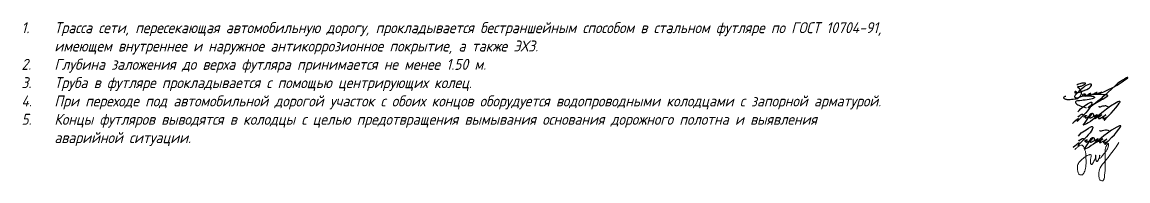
# Model space of a CAD drawing. Header units: millimetres. Extents: x 41097286 to 43803126, y 21258419 to 22595975.
# Drawn here: x 41890019 to 42015818, y 22191714 to 22209767 of the extents above; entities that cross this region are included whole.
import ezdxf

# ---------------------------------------------------------------- set-up
doc = ezdxf.new("R2010")
doc.units = ezdxf.units.MM
doc.styles.add('note', font='isocpeur.ttf', dxfattribs={"width": 0.9, "oblique": 15})

# ---------------------------------------------------------------- blocks, each defined once
blk = doc.blocks.new('5')
at = {"color": 160, "lineweight": 9}
for points in [[(39.22885417124007, -189.0752431951161), (39.75808019866736, -188.408818373478), (40.36200230940403, -187.7529684672868), (41.6584225250665, -186.8064252651104), (42.34111641689492, -186.4041709723086), (43.33608354538751, -185.7630833829236), (44.34042460803266, -185.1628370869147), (44.66563523979221, -185.0268815639332), (44.90373145981016, -185.0447225034351), (45.03914809800744, -185.1473099989222), (45.10136438446443, -185.3221572069815), (45.09277929504401, -185.575189010956), (45.0155151977151, -185.8582415729165), (44.86098358814479, -186.2913979248069), (44.44515142975297, -187.0229978587842), (43.98362091550348, -187.681738683794), (43.23638005960083, -188.5820174158965), (42.56816738465946, -189.3870826837001), (41.8724641031281, -190.0887694677921), (40.03563402238842, -191.8670766958468), (38.96319448691906, -193.0723177075027), (39.28829413403037, -192.6260346443362), (39.48652637578607, -192.277458775856), (39.54203065219713, -192.0741224455352), (39.53498056583726, -191.954061044893), (39.47405682367025, -191.9333396533315), (39.40535561883235, -191.9437003491122), (39.19276879339327, -192.0356529197344), (38.24351026549493, -192.7612414451617), (37.74412917307762, -193.1429553616809), (37.02020673622224, -193.8476498536747)], [(41.82012545038174, -191.2573489118079), (41.90419546784392, -191.0053644815112), (42.01228597813997, -190.885372161478), (42.18643113627309, -190.7293818663213), (42.45065143507668, -190.6153890925115), (42.59847786442515, -190.5623163446404), (42.77518079184051, -190.5505468231065), (42.83997192214133, -190.5829128328786), (42.84586264578911, -190.6447036931611), (42.76045569017742, -190.7329761513406), (42.53368673412433, -190.9154061773586), (42.38937937185938, -191.0301609312191), (42.27452221292106, -191.2449569670092), (42.25096102578595, -191.4038479499595), (42.28924731458414, -191.5480261587627), (42.42766566065757, -191.5833354211481), (42.57786203911405, -191.5715652018304), (42.78107151548829, -191.4921204081392), (43.73194017451692, -191.0273907290202), (44.29041663290354, -190.715301982198), (44.73011690982931, -190.4695879393902), (45.11393296903589, -189.892522622192), (44.39560831710273, -190.6565185896219), (44.14843141097504, -191.1597917406664), (44.08287704778422, -191.3703201299454), (44.14199060406149, -191.5174171845605), (44.30934719901438, -191.58536736795), (44.48919696807707, -191.566453236765), (44.71506097238125, -191.4767691616968), (45.26538432774782, -191.1976207008202), (47.36676936869253, -190.1005815541456), (46.71363666483921, -190.7909599025054), (46.34447440484269, -191.2921934500964), (46.21773505869714, -191.5855962410787), (46.27619506991456, -191.7501878413907), (46.45720657158836, -191.7461854532276), (46.70417052805578, -191.6421111570726), (48.26601138418096, -190.847702993844), (49.25269393553185, -190.147352615352), (48.37238419361051, -190.9228459496118), (48.01268807039764, -191.3105926167416), (47.87070114101311, -191.6415954947489), (47.91803011747447, -191.7550823752101), (48.14520715554249, -191.8023684009563), (48.37238419361051, -191.7267104806488), (49.16750382684859, -191.3484215768954), (50.96598615036919, -190.2892113903746), (49.9815540261975, -191.1309048815654), (49.6786513087734, -191.4808225885415), (49.62851527443445, -191.7300082074983), (49.78275149409433, -191.8586607238767), (50.0089558402396, -191.8053772828592), (50.32231958329953, -191.6888815204951), (51.48659976907766, -191.1971057362804), (50.64186316816426, -191.8154811565538), (50.27566675946537, -192.1813515997193), (50.16308734700397, -192.37238809272), (50.22239583567216, -192.4818808579705), (50.35708509755796, -192.4736839901542), (50.47536399858041, -192.3760019156894), (51.48659976907766, -191.1971057362804), (53.095592026227, -189.5496567196044), (54.16129015077396, -188.4584871881432), (55.02645171603399, -187.4076533431077), (55.99926289378641, -186.1512801206878), (56.53060974874603, -185.4650524378084), (56.73753277518335, -185.1189806691806), (56.8224326163247, -184.8645093369602), (56.78324820560215, -184.7731603494367), (56.64610191434554, -184.7340111820889), (56.31956458917307, -184.7731603494367), (55.96037387297451, -184.8906092470479), (55.15709089198003, -185.3082029239654), (52.91956183652678, -186.6267221786877), (51.2451944990803, -187.8842376733998), (49.79920169881258, -188.9702349398967), (47.81415360890674, -190.5951017225539), (45.43632117581296, -192.3809764173207), (44.47533413175915, -193.0074970693996), (43.57431248062149, -193.5949229622886), (42.82724966651836, -194.0069322934094), (42.17129624513859, -194.3018471821663), (41.50714191196744, -194.5394174898375), (41.97451021872462, -193.8840504501254), (43.38026738765802, -191.7978307120646), (44.09398917227668, -190.602157015862), (44.38236143803624, -190.0475367176317), (44.56259367727193, -189.8458569263589), (44.7572453835237, -189.7378141561132), (45.04366261201449, -189.6490037065244), (45.29116008548317, -189.634873581958), (45.50683740651698, -189.7125892670726), (45.68008615018175, -189.8786178818349), (45.7649415974638, -190.1152971194285), (45.7739006197769, -190.3970420343057), (45.8080975511441, -190.546127757483), (45.86094673327329, -190.6921076443913), (45.96664339007543, -190.8722531258251), (46.24642885895832, -190.9933849270146), (46.61015116372528, -191.0368687281306), (46.92413356397537, -190.9964907632835)], [(47.96377628210371, -186.6855704841408), (48.19888786880688, -186.8869139435598), (48.48997840472498, -186.9204717682828), (48.75867565350109, -186.8757284671747), (49.18411566753525, -186.7191283088639), (49.68843339627502, -186.5334940630141), (50.3596701861386, -186.4842270247218), (50.78446203286871, -186.4530484056486), (51.35609377470973, -186.6184562302624), (51.82445454324296, -186.7539814822507)], [(39.34669254858113, -191.1805605815351), (39.62679218939184, -190.7887709543195), (40.03293794915953, -190.4949285594618), (40.34098995630853, -190.2720560134744), (40.67250149914958, -190.1074009964857), (40.99798532388991, -189.9968678353968), (41.19166890251608, -190.0027034023967), (41.31673152674216, -190.1171315933784), (41.34007245203634, -190.2570568091331), (41.38823850915486, -190.557567253064)]]:
    blk.add_lwpolyline(points, dxfattribs=at)
at = {"color": 160}
for points in [[(39.22885417124007, -189.0752431951161), (39.75808019866736, -188.408818373478), (40.36200230940403, -187.7529684672868), (41.6584225250665, -186.8064252651104), (42.34111641689492, -186.4041709723086), (43.33608354538751, -185.7630833829236), (44.34042460803266, -185.1628370869147), (44.66563523979221, -185.0268815639332), (44.90373145981016, -185.0447225034351), (45.03914809800744, -185.1473099989222), (45.10136438446443, -185.3221572069815), (45.09277929504401, -185.575189010956), (45.0155151977151, -185.8582415729165), (44.86098358814479, -186.2913979248069), (44.44515142975297, -187.0229978587842), (43.98362091550348, -187.681738683794), (43.23638005960083, -188.5820174158965), (42.56816738465946, -189.3870826837001), (41.8724641031281, -190.0887694677921), (40.03563402238842, -191.8670766958468), (38.96319448691906, -193.0723177075027), (39.28829413403037, -192.6260346443362), (39.48652637578607, -192.277458775856), (39.54203065219713, -192.0741224455352), (39.53498056583726, -191.954061044893), (39.47405682367025, -191.9333396533315), (39.40535561883235, -191.9437003491122), (39.19276879339327, -192.0356529197344), (38.24351026549493, -192.7612414451617), (37.74412917307762, -193.1429553616809), (37.02020673622224, -193.8476498536747)], [(41.82012545038174, -191.2573489118079), (41.90419546784392, -191.0053644815112), (42.01228597813997, -190.885372161478), (42.18643113627309, -190.7293818663213), (42.45065143507668, -190.6153890925115), (42.59847786442515, -190.5623163446404), (42.77518079184051, -190.5505468231065), (42.83997192214133, -190.5829128328786), (42.84586264578911, -190.6447036931611), (42.76045569017742, -190.7329761513406), (42.53368673412433, -190.9154061773586), (42.38937937185938, -191.0301609312191), (42.27452221292106, -191.2449569670092), (42.25096102578595, -191.4038479499595), (42.28924731458414, -191.5480261587627), (42.42766566065757, -191.5833354211481), (42.57786203911405, -191.5715652018304), (42.78107151548829, -191.4921204081392), (43.73194017451692, -191.0273907290202), (44.29041663290354, -190.715301982198), (44.73011690982931, -190.4695879393902), (45.11393296903589, -189.892522622192), (44.39560831710273, -190.6565185896219), (44.14843141097504, -191.1597917406664), (44.08287704778422, -191.3703201299454), (44.14199060406149, -191.5174171845605), (44.30934719901438, -191.58536736795), (44.48919696807707, -191.566453236765), (44.71506097238125, -191.4767691616968), (45.26538432774782, -191.1976207008202), (47.36676936869253, -190.1005815541456), (46.71363666483921, -190.7909599025054), (46.34447440484269, -191.2921934500964), (46.21773505869714, -191.5855962410787), (46.27619506991456, -191.7501878413907), (46.45720657158836, -191.7461854532276), (46.70417052805578, -191.6421111570726), (48.26601138418096, -190.847702993844), (49.25269393553185, -190.147352615352), (48.37238419361051, -190.9228459496118), (48.01268807039764, -191.3105926167416), (47.87070114101311, -191.6415954947489), (47.91803011747447, -191.7550823752101), (48.14520715554249, -191.8023684009563), (48.37238419361051, -191.7267104806488), (49.16750382684859, -191.3484215768954), (50.96598615036919, -190.2892113903746), (49.9815540261975, -191.1309048815654), (49.6786513087734, -191.4808225885415), (49.62851527443445, -191.7300082074983), (49.78275149409433, -191.8586607238767), (50.0089558402396, -191.8053772828592), (50.32231958329953, -191.6888815204951), (51.48659976907766, -191.1971057362804), (50.64186316816426, -191.8154811565538), (50.27566675946537, -192.1813515997193), (50.16308734700397, -192.37238809272), (50.22239583567216, -192.4818808579705), (50.35708509755796, -192.4736839901542), (50.47536399858041, -192.3760019156894), (51.48659976907766, -191.1971057362804), (53.095592026227, -189.5496567196044), (54.16129015077396, -188.4584871881432), (55.02645171603399, -187.4076533431077), (55.99926289378641, -186.1512801206878), (56.53060974874603, -185.4650524378084), (56.73753277518335, -185.1189806691806), (56.8224326163247, -184.8645093369602), (56.78324820560215, -184.7731603494367), (56.64610191434554, -184.7340111820889), (56.31956458917307, -184.7731603494367), (55.96037387297451, -184.8906092470479), (55.15709089198003, -185.3082029239654), (52.91956183652678, -186.6267221786877), (51.2451944990803, -187.8842376733998), (49.79920169881258, -188.9702349398967), (47.81415360890674, -190.5951017225539), (45.43632117581296, -192.3809764173207), (44.47533413175915, -193.0074970693996), (43.57431248062149, -193.5949229622886), (42.82724966651836, -194.0069322934094), (42.17129624513859, -194.3018471821663), (41.50714191196744, -194.5394174898375), (41.97451021872462, -193.8840504501254), (43.38026738765802, -191.7978307120646), (44.09398917227668, -190.602157015862), (44.38236143803624, -190.0475367176317), (44.56259367727193, -189.8458569263589), (44.7572453835237, -189.7378141561132), (45.04366261201449, -189.6490037065244), (45.29116008548317, -189.634873581958), (45.50683740651698, -189.7125892670726), (45.68008615018175, -189.8786178818349), (45.7649415974638, -190.1152971194285), (45.7739006197769, -190.3970420343057), (45.8080975511441, -190.546127757483), (45.86094673327329, -190.6921076443913), (45.96664339007543, -190.8722531258251), (46.24642885895832, -190.9933849270146), (46.61015116372528, -191.0368687281306), (46.92413356397537, -190.9964907632835)], [(47.96377628210371, -186.6855704841408), (48.19888786880688, -186.8869139435598), (48.48997840472498, -186.9204717682828), (48.75867565350109, -186.8757284671747), (49.18411566753525, -186.7191283088639), (49.68843339627502, -186.5334940630141), (50.3596701861386, -186.4842270247218), (50.78446203286871, -186.4530484056486), (51.35609377470973, -186.6184562302624), (51.82445454324296, -186.7539814822507)], [(39.34669254858113, -191.1805605815351), (39.62679218939184, -190.7887709543195), (40.03293794915953, -190.4949285594618), (40.34098995630853, -190.2720560134744), (40.67250149914958, -190.1074009964857), (40.99798532388991, -189.9968678353968), (41.19166890251608, -190.0027034023967), (41.31673152674216, -190.1171315933784), (41.34007245203634, -190.2570568091331), (41.38823850915486, -190.557567253064)]]:
    blk.add_lwpolyline(points, dxfattribs=at)
blk = doc.blocks.new('6')
at = {"color": 150, "lineweight": 9}
for points in [[(229.9888990926381, -194.5965485490408), (230.5596163040188, -194.5396428740466), (231.2313534498624, -194.3756720240917), (231.9569898633549, -194.1539651362669), (232.3265020649276, -194.0410664466468), (232.5757829191631, -193.9649025698633), (232.7394111453557, -193.8984764350777), (232.8530413207247, -193.8523473929166), (232.9249228389447, -193.8027432711272), (232.9380258572846, -193.7653399591702), (232.9118215280607, -193.7391577105788), (232.8781282962518, -193.733547527788), (232.833203418021, -193.7541188958047), (232.6104555211537, -193.8401465830841), (232.4330867242777, -193.9086483629229), (232.2248589959079, -193.9747979479018), (232.0769847577878, -194.0140713207891), (231.9160057938716, -194.1019683712146), (231.8673381718045, -194.2216585508065), (231.8729539950152, -194.3263875451723), (231.9815208855716, -194.36940103992), (232.1705755506298, -194.4049335931628), (232.3764776853207, -194.3899724079367), (232.5674037222971, -194.3488289741193), (233.3631561382408, -194.1773490262876), (233.9758262302489, -193.9596511521507), (234.849528116948, -193.5860967123568), (235.2308239093538, -193.4230723006023), (235.6166010757981, -193.3156070522577), (235.2308239093538, -193.4230723006023), (234.6110119462101, -193.6880751742306), (234.522444405814, -193.7508567559357), (234.4879247652382, -193.8289094706882), (234.4788410986278, -193.9015166796572), (234.4933749652046, -193.9523411677084), (234.5660477130004, -193.99772084776), (234.6441689533065, -194.0231327428936), (234.7658952082552, -194.039469958028), (235.1695685715467, -194.0402040267215), (235.3482709300902, -193.989846356119), (235.6626907190712, -193.901244010333), (236.7778932133494, -193.4816852096789), (237.5964897853189, -193.1737147758633), (236.7778932133494, -193.4816852096789), (236.2202919662103, -193.6914646100059), (235.9195977033094, -193.832331403077), (235.8682562049428, -193.8772163543229), (235.861837877351, -193.9221006077847), (235.8714645150108, -193.9669855590305), (235.9292243409691, -193.9926333051322), (236.0254924250225, -193.9830157492361), (236.1281771292117, -193.9541609881958), (236.3046666246109, -193.864391783488), (238.3845257661274, -193.042058307413), (239.8335754852314, -192.4014933581909), (242.5094443857793, -191.1246953023795), (244.0668219515815, -190.1766783805446), (246.1937744406134, -188.7821788293395), (247.8533398408711, -187.7188880024007), (248.5007901307245, -187.2438408901047), (248.6277599834475, -187.1327236838671), (248.6950644891715, -187.0265488811999), (248.6773530467372, -186.9946964403998), (248.6277599834475, -186.9770006399552), (248.5639984491929, -186.9805398000442), (248.4293911452014, -187.0053139206665), (248.078701853073, -187.1398020040449), (247.3985759752638, -187.4689424967451), (246.4023982603753, -188.0432172749091), (245.4985205014946, -188.6460251357221), (244.4314150589746, -189.4151030445367), (243.662731968994, -190.0415315891371), (243.0845856159924, -190.6052426163969), (241.8014186748094, -191.7639700491163), (238.5736418996064, -194.7657095158612), (237.7763176048838, -195.507198153381), (237.3698934623409, -195.8851609041763), (236.8036177474007, -196.3230927696595), (236.0618629480432, -196.9626640745663), (235.0140261479478, -197.7668042302554), (234.2579173133226, -198.3470639385783), (233.0935938927255, -199.1779229013023), (232.5347383790781, -199.634759248614), (232.1892636579703, -199.847949683583), (231.9453979436898, -199.8987092777288), (231.8031446511488, -199.858101741969), (231.8031446511488, -199.6956709011457), (231.8844332225758, -199.5839996544684), (232.06733080083, -199.4317208720311), (232.3315169505111, -199.2591379728219), (234.6359717306352, -198.0569340844169), (237.3116679039063, -196.5458198175888), (237.9359259195378, -196.1466784224879), (238.5798180951607, -195.7349832342208), (239.2683836377213, -195.2947245520828), (239.8488452654001, -194.9835646363967), (240.0083114231852, -194.8690506179918), (240.063127594776, -194.7943681996173), (240.0830621450912, -194.7196857812429), (240.0730940162055, -194.6698968045426), (240.0332283304872, -194.5952143861682), (240.0033290661986, -194.57032024671), (239.9534952515946, -194.5304893444634), (239.8687798157152, -194.4956371305517), (239.7113752459155, -194.4308803636132), (239.3654661425139, -194.3711664332609), (238.7034649115224, -194.3087029092707), (237.9401603083506, -194.2899499661734), (237.107616029584, -194.2694959358678), (236.1224332467912, -194.2518000254122), (233.4497036950006, -194.1465963922614)], [(226.8868235302537, -190.1021278433327), (227.3817843280681, -189.8114554808653), (227.6975441901495, -189.6552328236603), (228.3265539538013, -189.4597165578341), (229.1652307929101, -189.2781657395668), (229.7875268390594, -189.1818178279747), (230.1940345795267, -189.1629462616095), (230.304983371384, -189.1864601844557), (230.402482531307, -189.2301275027449), (230.4865337667518, -189.2905904802102), (230.5167915968277, -189.3577710235618), (230.5235155590669, -189.4283106987486), (230.5134296157082, -189.5190051649464), (230.4798098045128, -189.6029813674739), (230.4058445124265, -189.7171883609501), (230.2508621344382, -189.8711313580585), (229.9385188920726, -190.0967604893493), (229.67291726126, -190.241199669342), (229.388905242282, -190.3956507659099), (229.1494875122788, -190.5258506464286), (228.8186137836512, -190.6596962786639), (228.5335112963803, -190.7510620130016), (228.2591691976393, -190.810181756403), (227.9955840725158, -190.863926470198), (227.6814049381868, -190.927987246188), (227.3608287189872, -190.9982875569012), (227.1510369992327, -191.0412836070507), (227.3810945157918, -191.1630134090675), (227.614681344171, -191.3251909543244), (227.7750234269508, -191.4478125242027), (227.898757650308, -191.551857690318), (228.0844793610008, -191.7534216494586), (228.356125386513, -192.0976349728135), (228.5160918289441, -192.3822163793628), (228.646674658838, -192.7786155672147), (228.7289877039427, -193.3150460339787), (228.7390190087051, -193.6542625266165), (228.688102666915, -194.0051313130881), (228.625258036602, -194.3147917718369), (228.517326319726, -194.6579095744229), (228.3398106431928, -194.9481304706881), (228.0762255180696, -195.3297177990748), (227.5056807597578, -195.7878792380682), (227.2171684825955, -195.9910753138192), (226.6590625421893, -196.1470153685329), (226.0252821461108, -196.2651522810984), (225.3711249685796, -196.3410823371382), (224.6096422210985, -196.3883369626076), (224.0704566020663, -196.445043071398), (223.5170803151395, -196.4733954280093), (223.1055953400542, -196.4592192497037), (222.7350899636902, -196.4464548704515), (222.4234580789241, -196.3885804891989), (222.1396754552413, -196.3035220237972), (221.8606241924942, -196.1995612895374), (221.6335974105657, -196.0625228058979), (221.4444095639294, -195.8971312678631), (221.3498147868831, -195.7033866754331), (221.3072479055675, -195.5238189590926), (221.420761296532, -195.2686428651037), (221.5390026335194, -195.1363297742328), (221.728192187612, -195.0370944327415), (221.9021865919134, -194.9458293826638), (222.1349458017619, -194.918957520176)], [(226.7201314181273, -193.2344505945881), (226.6819168424865, -193.1140361152778), (226.6348832559354, -193.0552966641177), (226.4937842037382, -192.9906839656255), (226.3468046726302, -192.9495670475974), (226.211584391888, -192.9759991028355), (226.0822428826004, -193.0435487738857), (226.0116925027739, -193.17864881377), (226.0087539707745, -193.3372439363344), (226.1032137395935, -193.4338408716665), (226.2766896941166, -193.4742656731596), (226.4883467930396, -193.4599282245085), (227.0552418805273, -193.3578020464564), (227.9735544735292, -193.1462493103694), (229.2622638173095, -192.7186298739572), (230.3314602528659, -192.363849194052), (231.1021489449947, -192.1081193308614), (231.9174366421084, -191.6536350586633), (232.3313291303368, -191.3293964980656), (232.7499239527467, -190.9299717190968), (233.0559632670811, -190.5527476336192), (233.1453263985456, -190.3365888258155), (233.1641391501837, -190.1392262237126), (233.1378733525391, -189.9944779254392), (233.0848209831306, -189.9115121140413), (232.9648738974693, -189.8147190163022), (232.789567669168, -189.7571036950521), (232.5127668336002, -189.7317532049043), (232.2659540500397, -189.7801501026657), (231.5847268630268, -190.0108939901577), (230.9389191459702, -190.3597140830132), (230.3602229920948, -190.7196003312018), (229.7520032142793, -191.1915827764808), (229.0734568405493, -191.7181391108678), (228.2217451741865, -192.4260393034684), (227.1051918021481, -193.4720153199879), (226.5670938326707, -194.0345945417147), (226.3248283452786, -194.2878821158728), (226.1183094784301, -194.5419748679381), (225.9824932954984, -194.7779660905776), (225.917536541953, -195.0021577869743), (225.9293470160028, -195.1614513912518), (226.0297334842412, -195.3502445089201), (226.159645283876, -195.4741395344694), (226.3663208961937, -195.5567362181688), (226.6261444954632, -195.5980352578024), (226.8741559132268, -195.6039350209238), (227.5532385353406, -195.4210416663768), (228.708810694857, -195.0623521176268), (229.9888990926381, -194.5965485490408), (230.3674165047696, -194.4074588732026), (230.5313442454219, -194.281606563732), (230.5639549500447, -194.2189469624576), (230.5589384439354, -194.1663131206781), (230.5087665530177, -194.1262114782669), (230.4184557834012, -194.0836026981981), (230.2804813759215, -194.0610454371189), (230.0446714396614, -194.0585389972451), (229.848998674644, -194.0836026981981), (229.5705433140863, -194.1512751792199), (229.4225341869319, -194.216440522584), (229.3046292188019, -194.3091767045586), (229.3046292188019, -194.4395080890707), (229.3648358293942, -194.5798652330776), (229.4300606535521, -194.6450305764416), (229.5956292595451, -194.7177159372108), (229.8866293002884, -194.8129578612752), (230.6000437428038, -194.8688363983256), (231.2770244864219, -194.8269882027396), (231.7953418293402, -194.7949479331358), (232.2244218871388, -194.7867093232104), (232.8089865677321, -194.8169184828573), (233.2004806464502, -194.8542617853964), (233.5403292996104, -194.9024451612755), (233.8339161363901, -194.9759811206543), (234.0234710860946, -195.048521342366), (234.2351239330305, -195.1693572831696), (234.4087636841491, -195.289840145305), (234.4568558935007, -195.4261340934921), (234.4215798498592, -195.5721446828934), (234.3359116534596, -195.6829116015986), (234.2026242130562, -195.7993675526785), (233.9088905350491, -195.9293653964725), (233.5041909906236, -196.0760556274208), (232.8280211670749, -196.2620766743136), (232.1733057729814, -196.3696028596764), (231.3418122018106, -196.4803690805977), (230.4044922071716, -196.5659613507052), (229.6284329067105, -196.6666585495282), (228.9974339566677, -196.7229424990413), (228.0226523745414, -196.8424680016259), (227.4840592427863, -196.914276247996), (227.1130153661347, -196.9766218465021), (226.66080926981, -197.094852262114), (226.4148160651919, -197.1914911496048), (226.3243277201377, -197.3396243977186), (226.319896871481, -197.4857110455681), (226.3642053580488, -197.6672123211764), (226.4749765744687, -197.8531403380315), (226.6256254287996, -198.0302148723929), (226.9263340650969, -198.3510231271945), (227.3763631548561, -198.6145335524338), (227.7805453400745, -198.8207859217947), (228.2915681777019, -199.0297261548509), (229.0364766485313, -199.2853858131027), (229.6782581840339, -199.5140879848178), (230.1973538742429, -199.6705227683374), (230.8043767253114, -199.8475973026988)]]:
    blk.add_lwpolyline(points, dxfattribs=at)
at = {"color": 150}
for points in [[(229.9888990926381, -194.5965485490408), (230.5596163040188, -194.5396428740466), (231.2313534498624, -194.3756720240917), (231.9569898633549, -194.1539651362669), (232.3265020649276, -194.0410664466468), (232.5757829191631, -193.9649025698633), (232.7394111453557, -193.8984764350777), (232.8530413207247, -193.8523473929166), (232.9249228389447, -193.8027432711272), (232.9380258572846, -193.7653399591702), (232.9118215280607, -193.7391577105788), (232.8781282962518, -193.733547527788), (232.833203418021, -193.7541188958047), (232.6104555211537, -193.8401465830841), (232.4330867242777, -193.9086483629229), (232.2248589959079, -193.9747979479018), (232.0769847577878, -194.0140713207891), (231.9160057938716, -194.1019683712146), (231.8673381718045, -194.2216585508065), (231.8729539950152, -194.3263875451723), (231.9815208855716, -194.36940103992), (232.1705755506298, -194.4049335931628), (232.3764776853207, -194.3899724079367), (232.5674037222971, -194.3488289741193), (233.3631561382408, -194.1773490262876), (233.9758262302489, -193.9596511521507), (234.849528116948, -193.5860967123568), (235.2308239093538, -193.4230723006023), (235.6166010757981, -193.3156070522577), (235.2308239093538, -193.4230723006023), (234.6110119462101, -193.6880751742306), (234.522444405814, -193.7508567559357), (234.4879247652382, -193.8289094706882), (234.4788410986278, -193.9015166796572), (234.4933749652046, -193.9523411677084), (234.5660477130004, -193.99772084776), (234.6441689533065, -194.0231327428936), (234.7658952082552, -194.039469958028), (235.1695685715467, -194.0402040267215), (235.3482709300902, -193.989846356119), (235.6626907190712, -193.901244010333), (236.7778932133494, -193.4816852096789), (237.5964897853189, -193.1737147758633), (236.7778932133494, -193.4816852096789), (236.2202919662103, -193.6914646100059), (235.9195977033094, -193.832331403077), (235.8682562049428, -193.8772163543229), (235.861837877351, -193.9221006077847), (235.8714645150108, -193.9669855590305), (235.9292243409691, -193.9926333051322), (236.0254924250225, -193.9830157492361), (236.1281771292117, -193.9541609881958), (236.3046666246109, -193.864391783488), (238.3845257661274, -193.042058307413), (239.8335754852314, -192.4014933581909), (242.5094443857793, -191.1246953023795), (244.0668219515815, -190.1766783805446), (246.1937744406134, -188.7821788293395), (247.8533398408711, -187.7188880024007), (248.5007901307245, -187.2438408901047), (248.6277599834475, -187.1327236838671), (248.6950644891715, -187.0265488811999), (248.6773530467372, -186.9946964403998), (248.6277599834475, -186.9770006399552), (248.5639984491929, -186.9805398000442), (248.4293911452014, -187.0053139206665), (248.078701853073, -187.1398020040449), (247.3985759752638, -187.4689424967451), (246.4023982603753, -188.0432172749091), (245.4985205014946, -188.6460251357221), (244.4314150589746, -189.4151030445367), (243.662731968994, -190.0415315891371), (243.0845856159924, -190.6052426163969), (241.8014186748094, -191.7639700491163), (238.5736418996064, -194.7657095158612), (237.7763176048838, -195.507198153381), (237.3698934623409, -195.8851609041763), (236.8036177474007, -196.3230927696595), (236.0618629480432, -196.9626640745663), (235.0140261479478, -197.7668042302554), (234.2579173133226, -198.3470639385783), (233.0935938927255, -199.1779229013023), (232.5347383790781, -199.634759248614), (232.1892636579703, -199.847949683583), (231.9453979436898, -199.8987092777288), (231.8031446511488, -199.858101741969), (231.8031446511488, -199.6956709011457), (231.8844332225758, -199.5839996544684), (232.06733080083, -199.4317208720311), (232.3315169505111, -199.2591379728219), (234.6359717306352, -198.0569340844169), (237.3116679039063, -196.5458198175888), (237.9359259195378, -196.1466784224879), (238.5798180951607, -195.7349832342208), (239.2683836377213, -195.2947245520828), (239.8488452654001, -194.9835646363967), (240.0083114231852, -194.8690506179918), (240.063127594776, -194.7943681996173), (240.0830621450912, -194.7196857812429), (240.0730940162055, -194.6698968045426), (240.0332283304872, -194.5952143861682), (240.0033290661986, -194.57032024671), (239.9534952515946, -194.5304893444634), (239.8687798157152, -194.4956371305517), (239.7113752459155, -194.4308803636132), (239.3654661425139, -194.3711664332609), (238.7034649115224, -194.3087029092707), (237.9401603083506, -194.2899499661734), (237.107616029584, -194.2694959358678), (236.1224332467912, -194.2518000254122), (233.4497036950006, -194.1465963922614)], [(226.8868235302537, -190.1021278433327), (227.3817843280681, -189.8114554808653), (227.6975441901495, -189.6552328236603), (228.3265539538013, -189.4597165578341), (229.1652307929101, -189.2781657395668), (229.7875268390594, -189.1818178279747), (230.1940345795267, -189.1629462616095), (230.304983371384, -189.1864601844557), (230.402482531307, -189.2301275027449), (230.4865337667518, -189.2905904802102), (230.5167915968277, -189.3577710235618), (230.5235155590669, -189.4283106987486), (230.5134296157082, -189.5190051649464), (230.4798098045128, -189.6029813674739), (230.4058445124265, -189.7171883609501), (230.2508621344382, -189.8711313580585), (229.9385188920726, -190.0967604893493), (229.67291726126, -190.241199669342), (229.388905242282, -190.3956507659099), (229.1494875122788, -190.5258506464286), (228.8186137836512, -190.6596962786639), (228.5335112963803, -190.7510620130016), (228.2591691976393, -190.810181756403), (227.9955840725158, -190.863926470198), (227.6814049381868, -190.927987246188), (227.3608287189872, -190.9982875569012), (227.1510369992327, -191.0412836070507), (227.3810945157918, -191.1630134090675), (227.614681344171, -191.3251909543244), (227.7750234269508, -191.4478125242027), (227.898757650308, -191.551857690318), (228.0844793610008, -191.7534216494586), (228.356125386513, -192.0976349728135), (228.5160918289441, -192.3822163793628), (228.646674658838, -192.7786155672147), (228.7289877039427, -193.3150460339787), (228.7390190087051, -193.6542625266165), (228.688102666915, -194.0051313130881), (228.625258036602, -194.3147917718369), (228.517326319726, -194.6579095744229), (228.3398106431928, -194.9481304706881), (228.0762255180696, -195.3297177990748), (227.5056807597578, -195.7878792380682), (227.2171684825955, -195.9910753138192), (226.6590625421893, -196.1470153685329), (226.0252821461108, -196.2651522810984), (225.3711249685796, -196.3410823371382), (224.6096422210985, -196.3883369626076), (224.0704566020663, -196.445043071398), (223.5170803151395, -196.4733954280093), (223.1055953400542, -196.4592192497037), (222.7350899636902, -196.4464548704515), (222.4234580789241, -196.3885804891989), (222.1396754552413, -196.3035220237972), (221.8606241924942, -196.1995612895374), (221.6335974105657, -196.0625228058979), (221.4444095639294, -195.8971312678631), (221.3498147868831, -195.7033866754331), (221.3072479055675, -195.5238189590926), (221.420761296532, -195.2686428651037), (221.5390026335194, -195.1363297742328), (221.728192187612, -195.0370944327415), (221.9021865919134, -194.9458293826638), (222.1349458017619, -194.918957520176)], [(226.7201314181273, -193.2344505945881), (226.6819168424865, -193.1140361152778), (226.6348832559354, -193.0552966641177), (226.4937842037382, -192.9906839656255), (226.3468046726302, -192.9495670475974), (226.211584391888, -192.9759991028355), (226.0822428826004, -193.0435487738857), (226.0116925027739, -193.17864881377), (226.0087539707745, -193.3372439363344), (226.1032137395935, -193.4338408716665), (226.2766896941166, -193.4742656731596), (226.4883467930396, -193.4599282245085), (227.0552418805273, -193.3578020464564), (227.9735544735292, -193.1462493103694), (229.2622638173095, -192.7186298739572), (230.3314602528659, -192.363849194052), (231.1021489449947, -192.1081193308614), (231.9174366421084, -191.6536350586633), (232.3313291303368, -191.3293964980656), (232.7499239527467, -190.9299717190968), (233.0559632670811, -190.5527476336192), (233.1453263985456, -190.3365888258155), (233.1641391501837, -190.1392262237126), (233.1378733525391, -189.9944779254392), (233.0848209831306, -189.9115121140413), (232.9648738974693, -189.8147190163022), (232.789567669168, -189.7571036950521), (232.5127668336002, -189.7317532049043), (232.2659540500397, -189.7801501026657), (231.5847268630268, -190.0108939901577), (230.9389191459702, -190.3597140830132), (230.3602229920948, -190.7196003312018), (229.7520032142793, -191.1915827764808), (229.0734568405493, -191.7181391108678), (228.2217451741865, -192.4260393034684), (227.1051918021481, -193.4720153199879), (226.5670938326707, -194.0345945417147), (226.3248283452786, -194.2878821158728), (226.1183094784301, -194.5419748679381), (225.9824932954984, -194.7779660905776), (225.917536541953, -195.0021577869743), (225.9293470160028, -195.1614513912518), (226.0297334842412, -195.3502445089201), (226.159645283876, -195.4741395344694), (226.3663208961937, -195.5567362181688), (226.6261444954632, -195.5980352578024), (226.8741559132268, -195.6039350209238), (227.5532385353406, -195.4210416663768), (228.708810694857, -195.0623521176268), (229.9888990926381, -194.5965485490408), (230.3674165047696, -194.4074588732026), (230.5313442454219, -194.281606563732), (230.5639549500447, -194.2189469624576), (230.5589384439354, -194.1663131206781), (230.5087665530177, -194.1262114782669), (230.4184557834012, -194.0836026981981), (230.2804813759215, -194.0610454371189), (230.0446714396614, -194.0585389972451), (229.848998674644, -194.0836026981981), (229.5705433140863, -194.1512751792199), (229.4225341869319, -194.216440522584), (229.3046292188019, -194.3091767045586), (229.3046292188019, -194.4395080890707), (229.3648358293942, -194.5798652330776), (229.4300606535521, -194.6450305764416), (229.5956292595451, -194.7177159372108), (229.8866293002884, -194.8129578612752), (230.6000437428038, -194.8688363983256), (231.2770244864219, -194.8269882027396), (231.7953418293402, -194.7949479331358), (232.2244218871388, -194.7867093232104), (232.8089865677321, -194.8169184828573), (233.2004806464502, -194.8542617853964), (233.5403292996104, -194.9024451612755), (233.8339161363901, -194.9759811206543), (234.0234710860946, -195.048521342366), (234.2351239330305, -195.1693572831696), (234.4087636841491, -195.289840145305), (234.4568558935007, -195.4261340934921), (234.4215798498592, -195.5721446828934), (234.3359116534596, -195.6829116015986), (234.2026242130562, -195.7993675526785), (233.9088905350491, -195.9293653964725), (233.5041909906236, -196.0760556274208), (232.8280211670749, -196.2620766743136), (232.1733057729814, -196.3696028596764), (231.3418122018106, -196.4803690805977), (230.4044922071716, -196.5659613507052), (229.6284329067105, -196.6666585495282), (228.9974339566677, -196.7229424990413), (228.0226523745414, -196.8424680016259), (227.4840592427863, -196.914276247996), (227.1130153661347, -196.9766218465021), (226.66080926981, -197.094852262114), (226.4148160651919, -197.1914911496048), (226.3243277201377, -197.3396243977186), (226.319896871481, -197.4857110455681), (226.3642053580488, -197.6672123211764), (226.4749765744687, -197.8531403380315), (226.6256254287996, -198.0302148723929), (226.9263340650969, -198.3510231271945), (227.3763631548561, -198.6145335524338), (227.7805453400745, -198.8207859217947), (228.2915681777019, -199.0297261548509), (229.0364766485313, -199.2853858131027), (229.6782581840339, -199.5140879848178), (230.1973538742429, -199.6705227683374), (230.8043767253114, -199.8475973026988)]]:
    blk.add_lwpolyline(points, dxfattribs=at)
blk = doc.blocks.new('подпись')
at = {"lineweight": 18, "ltscale": 75}
for p, q in [((-281.5207433775067, 495.9163770080195), (-195.6338784983382, 553.1376559314667)), ((-195.6338784983382, 553.1376559314667), (-167.0029088337906, 572.2114155726158)), ((-167.0029088337906, 572.2114155726158), (-128.8323120237328, 591.2851752137649)), ((-128.8323120237328, 591.2851752137649), (-71.57238739961758, 591.2851752137649)), ((-71.57238739961758, 591.2851752137649), (-52.4870889945887, 581.7482953932486)), ((-52.4870889945887, 581.7482953932486), (-42.94343243958429, 562.6745357520995)), ((-42.94343243958429, 562.6745357520995), (-23.85813403455541, 543.6007761109504)), ((-23.85813403455541, 543.6007761109504), (-4.770820925012231, 524.5270164696849)), ((-4.770820925012231, 524.5270164696849), (4.770820925012231, 495.9163770080195)), ((1016.337974595837, 524.5270164696849), (1006.796332745813, 495.9163770080195)), ((1035.42528770538, 543.6007761109504), (1016.337974595837, 524.5270164696849)), ((1044.968944260385, 572.2114155726158), (1035.42528770538, 543.6007761109504)), ((1064.054242665414, 591.2851752137649), (1044.968944260385, 572.2114155726158)), ((1073.597899219953, 610.3589348550304), (1064.054242665414, 591.2851752137649)), ((1083.139541069977, 629.4326944961795), (1073.597899219953, 610.3589348550304)), ((1111.770510734525, 658.0433339578449), (1083.139541069977, 629.4326944961795)), ((1102.226854179986, 467.3057375462377), (1121.312152585015, 514.9901366491686)), ((1130.855809139553, 658.0433339578449), (1111.770510734525, 658.0433339578449)), ((1121.312152585015, 514.9901366491686), (1130.855809139553, 553.1376559314667)), ((1130.855809139553, 553.1376559314667), (1130.855809139553, 658.0433339578449)), ((1350.347821672447, 333.7903358329204), (1483.950954621192, 514.9901366491686)), ((1483.950954621192, 514.9901366491686), (1608.010431015398, 705.7277330607758)), ((-396.0385779212229, 381.4747349358513), (-376.9512648116797, 400.5484945770004)), ((-376.9512648116797, 400.5484945770004), (-348.3223098521121, 429.1591340387822)), ((-348.3223098521121, 429.1591340387822), (-329.2370114470832, 448.2319779050886)), ((-329.2370114470832, 448.2319779050886), (-300.6060417825356, 476.8426173668704)), ((-300.6060417825356, 476.8426173668704), (-281.5207433775067, 495.9163770080195)), ((-23.85813403455541, -19.07330175366951), (23.85813403455541, 19.07330175366951)), ((4.770820925012231, 495.9163770080195), (23.85813403455541, 467.3057375462377)), ((23.85813403455541, 467.3057375462377), (42.94343243958429, 429.1591340387822)), ((23.85813403455541, 19.07330175366951), (71.57238739961758, 57.22082103608409)), ((42.94343243958429, 429.1591340387822), (62.03074554912746, 352.8640954741859)), ((62.03074554912746, 352.8640954741859), (81.11604395415634, 295.6428165506222)), ((71.57238739961758, 57.22082103608409), (167.0049235383049, 114.4420999595313)), ((81.11604395415634, 295.6428165506222), (100.2033570641652, 181.2002587036113)), ((100.2033570641652, 181.2002587036113), (100.2033570641652, 114.4420999595313)), ((100.2033570641652, 114.4420999595313), (109.7449989141896, 47.68394121545134)), ((109.7449989141896, 47.68394121545134), (109.7449989141896, -28.61018157430226)), ((167.0049235383049, 114.4420999595313), (205.1775350528769, 133.5158596006804)), ((205.1775350528769, 133.5158596006804), (233.8064900129102, 152.5896192418295)), ((233.8064900129102, 152.5896192418295), (262.4354449724779, 152.5896192418295)), ((262.4354449724779, 152.5896192418295), (281.5207433775067, 162.1264990624622)), ((281.5207433775067, 162.1264990624622), (319.6933548920788, 162.1264990624622)), ((319.6933548920788, 162.1264990624622), (338.780668001622, 143.0527394213132)), ((338.780668001622, 47.68394121545134), (329.2370114470832, 19.07330175366951)), ((329.2370114470832, 19.07330175366951), (329.2370114470832, -19.07330175366951)), ((338.780668001622, 143.0527394213132), (338.780668001622, 47.68394121545134)), ((520.0980543154292, -19.07330175366951), (539.1853674249724, 9.536421933153179)), ((539.1853674249724, 47.68394121545134), (548.7270092749968, 76.29458067723317)), ((539.1853674249724, 9.536421933153179), (539.1853674249724, 47.68394121545134)), ((548.7270092749968, 123.9789797801641), (558.2706658300012, 133.5158596006804)), ((548.7270092749968, 76.29458067723317), (548.7270092749968, 123.9789797801641)), ((558.2706658300012, 133.5158596006804), (558.2706658300012, -76.29458067723317)), ((701.417455333285, -28.61018157430226), (710.9611118882895, 9.536421933153179)), ((710.9611118882895, 9.536421933153179), (730.0464102933183, 38.14706139493501)), ((730.0464102933183, 85.8314604977495), (720.5027537383139, 57.22082103608409)), ((720.5027537383139, 57.22082103608409), (720.5027537383139, -0.0004578874795697629)), ((739.5900668483227, 133.5158596006804), (730.0464102933183, 114.4420999595313)), ((730.0464102933183, 114.4420999595313), (730.0464102933183, 85.8314604977495)), ((730.0464102933183, 66.75770085660042), (739.5900668483227, 95.36834031838225)), ((730.0464102933183, 38.14706139493501), (730.0464102933183, 66.75770085660042)), ((739.5900668483227, 95.36834031838225), (739.5900668483227, 133.5158596006804)), ((758.675365252886, -9.536421933153179), (777.7626783628948, 9.536421933153179)), ((777.7626783628948, 9.536421933153179), (796.847976767458, 38.14706139493501)), ((796.847976767458, 38.14706139493501), (825.4769317274913, 66.75770085660042)), ((825.4769317274913, 66.75770085660042), (844.5642448370345, 95.36834031838225)), ((844.5642448370345, 95.36834031838225), (882.7348416470923, 133.5158596006804)), ((882.7348416470923, 133.5158596006804), (911.3658113116398, 171.663378883095)), ((911.3658113116398, 171.663378883095), (949.536408121232, 219.3477779859095)), ((949.536408121232, 219.3477779859095), (1025.881631150842, 314.7165761917713)), ((987.709019635804, 352.8640954741859), (978.1673777857795, 295.6428165506222)), ((978.1673777857795, 295.6428165506222), (978.1673777857795, -562.6745357520995)), ((997.2526761908084, 438.6950980844558), (987.709019635804, 400.5484945770004)), ((987.709019635804, 400.5484945770004), (987.709019635804, 352.8640954741859)), ((1006.796332745813, 495.9163770080195), (997.2526761908084, 467.3057375462377)), ((997.2526761908084, 467.3057375462377), (997.2526761908084, 438.6950980844558)), ((1016.337974595837, -95.36834031838225), (1121.312152585015, 28.61018157430226)), ((1025.881631150842, 314.7165761917713), (1064.054242665414, 371.937855115335)), ((1064.054242665414, 371.937855115335), (1083.139541069977, 419.6222542182659)), ((1083.139541069977, 419.6222542182659), (1102.226854179986, 467.3057375462377)), ((1121.312152585015, 28.61018157430226), (1226.286330573726, 171.663378883095)), ((1226.286330573726, 171.663378883095), (1350.347821672447, 333.7903358329204)), ((-271.9770868225023, -343.3272156535531), (-262.4354449724779, -295.6428165506222)), ((-271.9770868225023, -543.600776110834), (-271.9770868225023, -343.3272156535531)), ((-262.4354449724779, -295.6428165506222), (-233.8044753079303, -247.9584174476913)), ((-233.8044753079303, -247.9584174476913), (-214.7191769029014, -209.8108981653932)), ((-214.7191769029014, -209.8108981653932), (-186.0902219433337, -171.663378883095)), ((-186.0902219433337, -171.663378883095), (-71.57238739961758, -57.22082103608409)), ((-71.57238739961758, -57.22082103608409), (-23.85813403455541, -19.07330175366951)), ((90.65970050916076, -467.3057375462377), (71.57238739961758, -534.0638962903176)), ((100.2033570641652, -400.5484945770004), (90.65970050916076, -467.3057375462377)), ((109.7449989141896, -324.2534560124041), (100.2033570641652, -400.5484945770004)), ((109.7449989141896, -28.61018157430226), (119.2886554687284, -95.36834031838225)), ((119.2886554687284, -247.9584174476913), (109.7449989141896, -324.2534560124041)), ((119.2886554687284, -95.36834031838225), (119.2886554687284, -247.9584174476913)), ((329.2370114470832, -19.07330175366951), (319.6933548920788, -57.22082103608409)), ((319.6933548920788, -57.22082103608409), (319.6933548920788, -247.9584174476913)), ((319.6933548920788, -247.9584174476913), (338.780668001622, -286.1059367299895)), ((338.780668001622, -286.1059367299895), (348.3223098516464, -295.6428165506222)), ((348.3223098516464, -295.6428165506222), (376.9512648116797, -295.6428165506222)), ((376.9512648116797, -295.6428165506222), (386.4949213666841, -286.1059367299895)), ((386.4949213666841, -286.1059367299895), (405.5822344762273, -257.4952972683241)), ((405.5822344762273, -257.4952972683241), (424.6675328812562, -228.8846578065422)), ((424.6675328812562, -228.8846578065422), (443.7528312858194, -181.2002587036113)), ((443.7528312858194, -181.2002587036113), (472.383800950367, -143.0527394213132)), ((472.383800950367, -143.0527394213132), (491.4690993553959, -104.905220139015)), ((491.4690993553959, -104.905220139015), (510.5543977604248, -57.22082103608409)), ((510.5543977604248, -57.22082103608409), (520.0980543154292, -19.07330175366951)), ((558.2706658300012, -76.29458067723317), (567.81432238454, -104.905220139015)), ((567.81432238454, -104.905220139015), (577.3559642345645, -123.9789797801641)), ((577.3559642345645, -123.9789797801641), (586.8996207895689, -143.0527394213132)), ((586.8996207895689, -143.0527394213132), (596.4432773445733, -152.5896192418295)), ((596.4432773445733, -152.5896192418295), (625.0722323041409, -152.5896192418295)), ((625.0722323041409, -152.5896192418295), (644.1595454141498, -133.5158596006804)), ((644.1595454141498, -133.5158596006804), (653.7011872641742, -114.4420999595313)), ((653.7011872641742, -114.4420999595313), (672.7885003737174, -85.8314604977495)), ((672.7885003737174, -85.8314604977495), (682.3301422237419, -57.22082103608409)), ((682.3301422237419, -57.22082103608409), (701.417455333285, -28.61018157430226)), ((720.5027537383139, -0.0004578874795697629), (730.0464102933183, -9.536421933153179)), ((730.0464102933183, -9.536421933153179), (758.675365252886, -9.536421933153179)), ((730.0464102933183, -524.5270164696849), (758.675365252886, -448.2328936799313)), ((758.675365252886, -448.2328936799313), (806.3916333224624, -371.937855115335)), ((806.3916333224624, -371.937855115335), (863.6495432420634, -286.1059367299895)), ((863.6495432420634, -286.1059367299895), (930.4511097166687, -200.2740183447604)), ((930.4511097166687, -200.2740183447604), (1016.337974595837, -95.36834031838225)), ((-262.4354449724779, -591.2851752137649), (-271.9770868225023, -543.600776110834)), ((-243.3481318629347, -667.5802137784776), (-262.4354449724779, -591.2851752137649)), ((-224.2628334579058, -705.7277330607758), (-243.3481318629347, -667.5802137784776)), ((-214.7191769029014, -734.3383725225576), (-224.2628334579058, -705.7277330607758)), ((-195.6338784983382, -753.4121321637067), (-214.7191769029014, -734.3383725225576)), ((-167.0029088337906, -762.9490119843394), (-195.6338784983382, -753.4121321637067)), ((-52.4870889945887, -762.9490119843394), (-167.0029088337906, -762.9490119843394)), ((-33.39977588504553, -753.4121321637067), (-52.4870889945887, -762.9490119843394)), ((-14.31447748001665, -724.8014927019249), (-33.39977588504553, -753.4121321637067)), ((14.31447748001665, -696.1908532402595), (-14.31447748001665, -724.8014927019249)), ((33.40179058955982, -648.5064541373285), (14.31447748001665, -696.1908532402595)), ((52.4870889945887, -600.8220550343976), (33.40179058955982, -648.5064541373285)), ((71.57238739961758, -534.0638962903176), (52.4870889945887, -600.8220550343976)), ((691.8737987787463, -658.0433339578449), (710.9611118882895, -591.2851752137649)), ((691.8737987787463, -839.2440505489358), (691.8737987787463, -658.0433339578449)), ((701.417455333285, -886.9284496518667), (691.8737987787463, -839.2440505489358)), ((710.9611118882895, -934.6119329798385), (701.417455333285, -886.9284496518667)), ((710.9611118882895, -591.2851752137649), (730.0464102933183, -524.5270164696849)), ((720.5027537383139, -963.2225724416203), (710.9611118882895, -934.6119329798385)), ((739.5900668483227, -991.8332119034021), (720.5027537383139, -963.2225724416203)), ((758.675365252886, -1010.906971544551), (739.5900668483227, -991.8332119034021)), ((911.3658113116398, -991.8332119034021), (892.278498201631, -1029.9807311857)), ((930.4511097166687, -944.1488128004712), (911.3658113116398, -991.8332119034021)), ((949.536408121232, -877.3915698313504), (930.4511097166687, -944.1488128004712)), ((959.0800646762364, -782.0227716254885), (949.536408121232, -877.3915698313504)), ((968.6237212312408, -677.117093598994), (959.0800646762364, -782.0227716254885)), ((978.1673777857795, -562.6745357520995), (968.6237212312408, -677.117093598994)), ((787.3043202129193, -1020.443851365184), (758.675365252886, -1010.906971544551)), ((806.3916333224624, -1029.9807311857), (787.3043202129193, -1020.443851365184)), ((835.0205882824957, -1039.517611006333), (806.3916333224624, -1029.9807311857)), ((873.1931997970678, -1039.517611006333), (835.0205882824957, -1039.517611006333)), ((892.278498201631, -1029.9807311857), (873.1931997970678, -1039.517611006333))]:
    blk.add_line(p, q, dxfattribs=at)

msp = doc.modelspace()

# ---------------------------------------------------------------- block references
at = {"color": 5, "xscale": 266.3352272727274, "yscale": 266.3352272727274, "zscale": 266.3352272727274}
msp.add_blockref('6', (41949581.37714483, 22253260.58697167), dxfattribs=at)
at = {"xscale": 273.4375, "yscale": 273.4375, "zscale": 273.4375}
for p in [(41999386.41976304, 22251251.17403659), (41999482.1635326, 22248500.08326623)]:
    msp.add_blockref('5', p, dxfattribs=at)
at = {"lineweight": 18, "xscale": 2.5, "yscale": 2.5, "zscale": 2.5}
msp.add_blockref('подпись', (42010778.05319281, 22194312.51170708), dxfattribs=at)

# ---------------------------------------------------------------- texts
at = {"insert": (41889937.95032108, 22209758.41827458), "char_height": 1250, "width": 97778.1322514452, "attachment_point": 1, "style": 'note'}
msp.add_mtext('\\pi-3750,l3750,t3750;1.^IТрасса сети, пересекающая автомобильную дорогу, прокладывается бестраншейным способом в стальном футляре по ГОСТ 10704-91, имеющем внутреннее и наружное антикоррозионное покрытие, а также ЭХЗ.\\P2.^IГлубина заложения до верха футляра принимается не менее 1.50 м.\\P3.^IТруба в футляре прокладывается с помощью центрирующих колец. \\P4.^IПри переходе под автомобильной дорогой участок с обоих концов оборудуется водопроводными колодцами с запорной арматурой.\\P5.^IКонцы футляров выводятся в колодцы с целью предотвращения вымывания основания дорожного полотна и выявления аварийной ситуации.', dxfattribs=at)

doc.saveas('drawing.dxf')
